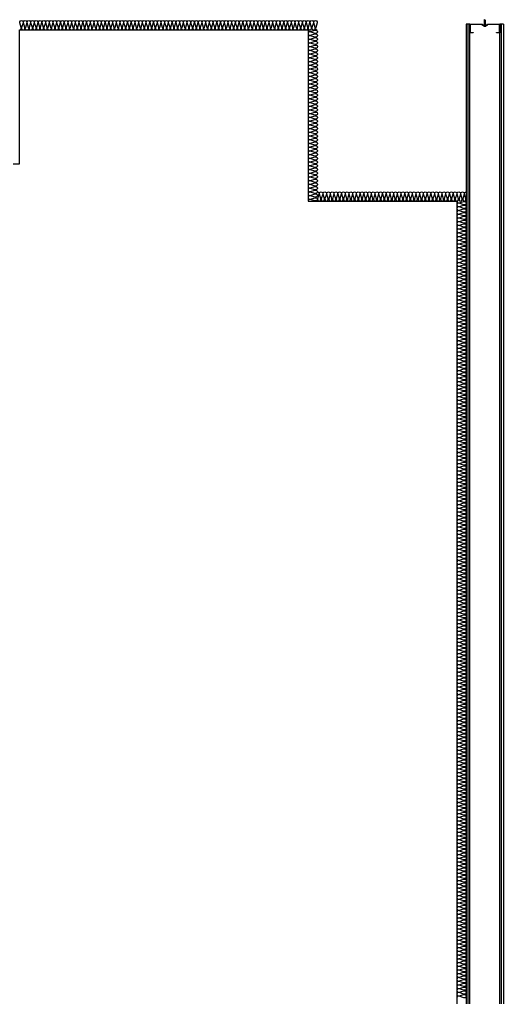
# Model space of a CAD drawing. Header units: millimetres. Extents: x 19868 to 801382, y -4805 to 85279.
# Drawn here: x 783388 to 785988, y 38102 to 43355 of the extents above; entities that cross this region are included whole.
import ezdxf

# ---------------------------------------------------------------- set-up
doc = ezdxf.new("R2010")
doc.units = ezdxf.units.MM
doc.header["$LTSCALE"] = 250
for name, color, linetype in [('8입면선', 8, 'Continuous'), ('A-WALL-D', 7, 'Continuous'), ('GAGAM-DT', 7, 'Continuous'), ('ISL', 251, 'Continuous'), ('입면', 7, 'Continuous')]:
    doc.layers.add(name, color=color, linetype=linetype)

# ---------------------------------------------------------------- blocks, each defined once
blk = doc.blocks.new('*U187')
at = {"layer": '8입면선', "color": 8}
for p, q in [((3316397.6, 472011.4), (3316397.6, 480311.4)), ((3316577.6, 472011.4), (3316577.6, 480311.4))]:
    blk.add_line(p, q, dxfattribs=at)
at = {"layer": 'A-WALL-D'}
for p, q in [((3316387.6, 480311.4), (3316387.6, 472011.4)), ((3316407.6, 480311.4), (3316387.6, 480311.4)), ((3316407.6, 472021.4), (3316407.6, 480311.4)), ((3316567.6, 472021.4), (3316567.6, 480311.4)), ((3316587.6, 480311.4), (3316567.6, 480311.4)), ((3316587.6, 480311.4), (3316587.6, 472011.4))]:
    blk.add_line(p, q, dxfattribs=at)
at = {"layer": 'GAGAM-DT', "color": 8}
for p, q in [((3316485.3, 480305.6), (3316485.3, 480337)), ((3316490.3, 480331.5), (3316485.3, 480337)), ((3316490.3, 480305.6), (3316490.3, 480331.5)), ((3316492.7, 480305.6), (3316482.8, 480305.6)), ((3316482.8, 480305.6), (3316482.8, 480302.1)), ((3316491.2, 480300.6), (3316484.3, 480300.6)), ((3316485.3, 480305.6), (3316485.3, 480300.6)), ((3316490.3, 480305.6), (3316490.3, 480300.6)), ((3316492.7, 480305.6), (3316492.7, 480302.1))]:
    blk.add_line(p, q, dxfattribs=at)
for centre, start, end in [((3316484.3, 480302.1), 180, 270), ((3316491.2, 480302.1), 270, 0)]:
    blk.add_arc(centre, 1.51, start, end, dxfattribs=at)
at = {"layer": '입면', "color": 6}
for p, q in [((3316407.6, 480266.4), (3316407.6, 480311.4)), ((3316407.6, 480311.4), (3316472.9, 480311.4)), ((3316425.4, 480266.4), (3316407.6, 480266.4)), ((3316472.4, 480310.2), (3316408.8, 480310.2)), ((3316408.8, 480310.2), (3316408.8, 480267.6)), ((3316408.8, 480267.6), (3316425.4, 480267.6)), ((3316425.4, 480267.6), (3316425.4, 480266.4)), ((3316477.4, 480304.4), (3316472.4, 480310.2)), ((3316472.9, 480311.4), (3316477.9, 480305.6)), ((3316497.8, 480304.4), (3316477.4, 480304.4)), ((3316477.9, 480305.6), (3316497.3, 480305.6)), ((3316497.3, 480305.6), (3316502.3, 480311.4)), ((3316502.8, 480310.2), (3316497.8, 480304.4)), ((3316502.3, 480311.4), (3316567.6, 480311.4)), ((3316566.4, 480310.2), (3316502.8, 480310.2)), ((3316549.8, 480266.4), (3316549.8, 480267.6)), ((3316549.8, 480267.6), (3316566.4, 480267.6)), ((3316567.6, 480266.4), (3316549.8, 480266.4)), ((3316566.4, 480267.6), (3316566.4, 480310.2)), ((3316567.6, 480311.4), (3316567.6, 480266.4))]:
    blk.add_line(p, q, dxfattribs=at)

msp = doc.modelspace()

# ---------------------------------------------------------------- linework, layer by layer
at = {"layer": 'ISL'}
for points in [[(783388.2, 43298.9, 0.509267), (783397, 43311.1), (783389.4, 43336.8, -1.372593), (783407, 43336.8), (783399.4, 43311.1, 0.509267), (783408.2, 43298.9, 0.509267), (783417, 43311.1), (783409.4, 43336.8, -1.372593), (783427, 43336.8), (783419.4, 43311.1, 0.509267), (783428.2, 43298.9, 0.509267), (783437, 43311.1), (783429.4, 43336.8, -1.372593), (783447, 43336.8), (783439.4, 43311.1, 0.509267), (783448.2, 43298.9, 0.509267), (783457, 43311.1), (783449.4, 43336.8, -1.372593), (783467, 43336.8), (783459.4, 43311.1, 0.509267), (783468.2, 43298.9, 0.509267), (783477, 43311.1), (783469.4, 43336.8, -1.372593), (783487, 43336.8), (783479.4, 43311.1, 0.509267), (783488.2, 43298.9, 0.509267), (783497, 43311.1), (783489.4, 43336.8, -1.372593), (783507, 43336.8), (783499.4, 43311.1, 0.509267), (783508.2, 43298.9, 0.509267), (783517, 43311.1), (783509.4, 43336.8, -1.372593), (783527, 43336.8), (783519.4, 43311.1, 0.509267), (783528.2, 43298.9, 0.509267), (783537, 43311.1), (783529.4, 43336.8, -1.372593), (783547, 43336.8), (783539.4, 43311.1, 0.509267), (783548.2, 43298.9, 0.509267), (783557, 43311.1), (783549.4, 43336.8, -1.372593), (783567, 43336.8), (783559.4, 43311.1, 0.509267), (783568.2, 43298.9, 0.509267), (783577, 43311.1), (783569.4, 43336.8, -1.372593), (783587, 43336.8), (783579.4, 43311.1, 0.509267), (783588.2, 43298.9, 0.509267), (783597, 43311.1), (783589.4, 43336.8, -1.372593), (783607, 43336.8), (783599.4, 43311.1, 0.509267), (783608.2, 43298.9, 0.509267), (783617, 43311.1), (783609.4, 43336.8, -1.372593), (783627, 43336.8), (783619.4, 43311.1, 0.509267), (783628.2, 43298.9, 0.509267), (783637, 43311.1), (783629.4, 43336.8, -1.372593), (783647, 43336.8), (783639.4, 43311.1, 0.509267), (783648.2, 43298.9, 0.509267), (783657, 43311.1), (783649.4, 43336.8, -1.372593), (783667, 43336.8), (783659.4, 43311.1, 0.509267), (783668.2, 43298.9, 0.509267), (783677, 43311.1), (783669.4, 43336.8, -1.372593), (783687, 43336.8), (783679.4, 43311.1, 0.509267), (783688.2, 43298.9, 0.509267), (783697, 43311.1), (783689.4, 43336.8, -1.372593), (783707, 43336.8), (783699.4, 43311.1, 0.509267), (783708.2, 43298.9, 0.509267), (783717, 43311.1), (783709.4, 43336.8, -1.372593), (783727, 43336.8), (783719.4, 43311.1, 0.509267), (783728.2, 43298.9, 0.509267), (783737, 43311.1), (783729.4, 43336.8, -1.372593), (783747, 43336.8), (783739.4, 43311.1, 0.509267), (783748.2, 43298.9, 0.509267), (783757, 43311.1), (783749.4, 43336.8, -1.372593), (783767, 43336.8), (783759.4, 43311.1, 0.509267), (783768.2, 43298.9, 0.509267), (783777, 43311.1), (783769.4, 43336.8, -1.372593), (783787, 43336.8), (783779.4, 43311.1, 0.509267), (783788.2, 43298.9, 0.509267), (783797, 43311.1), (783789.4, 43336.8, -1.372593), (783807, 43336.8), (783799.4, 43311.1, 0.509267), (783808.2, 43298.9, 0.509267), (783817, 43311.1), (783809.4, 43336.8, -1.372593), (783827, 43336.8), (783819.4, 43311.1, 0.509267), (783828.2, 43298.9, 0.509267), (783837, 43311.1), (783829.4, 43336.8, -1.372593), (783847, 43336.8), (783839.4, 43311.1, 0.509267), (783848.2, 43298.9, 0.509267), (783857, 43311.1), (783849.4, 43336.8, -1.372593), (783867, 43336.8), (783859.4, 43311.1, 0.509267), (783868.2, 43298.9, 0.509267), (783877, 43311.1), (783869.4, 43336.8, -1.372593), (783887, 43336.8), (783879.4, 43311.1, 0.509267), (783888.2, 43298.9, 0.509267), (783897, 43311.1), (783889.4, 43336.8, -1.372593), (783907, 43336.8), (783899.4, 43311.1, 0.509267), (783908.2, 43298.9, 0.509267), (783917, 43311.1), (783909.4, 43336.8, -1.372593), (783927, 43336.8), (783919.4, 43311.1, 0.509267), (783928.2, 43298.9, 0.509267), (783937, 43311.1), (783929.4, 43336.8, -1.372593), (783947, 43336.8), (783939.4, 43311.1, 0.509267), (783948.2, 43298.9, 0.509267), (783957, 43311.1), (783949.4, 43336.8, -1.372593), (783967, 43336.8), (783959.4, 43311.1, 0.509267), (783968.2, 43298.9, 0.509267), (783977, 43311.1), (783969.4, 43336.8, -1.372593), (783987, 43336.8), (783979.4, 43311.1, 0.509267), (783988.2, 43298.9, 0.509267), (783997, 43311.1), (783989.4, 43336.8, -1.372593), (784007, 43336.8), (783999.4, 43311.1, 0.509267), (784008.2, 43298.9, 0.509267), (784017, 43311.1), (784009.4, 43336.8, -1.372593), (784027, 43336.8), (784019.4, 43311.1, 0.509267), (784028.2, 43298.9, 0.509267), (784037, 43311.1), (784029.4, 43336.8, -1.372593), (784047, 43336.8), (784039.4, 43311.1, 0.509267), (784048.2, 43298.9, 0.509267), (784057, 43311.1), (784049.4, 43336.8, -1.372593), (784067, 43336.8), (784059.4, 43311.1, 0.509267), (784068.2, 43298.9, 0.509267), (784077, 43311.1), (784069.4, 43336.8, -1.372593), (784087, 43336.8), (784079.4, 43311.1, 0.509267), (784088.2, 43298.9, 0.509267), (784097, 43311.1), (784089.4, 43336.8, -1.372593), (784107, 43336.8), (784099.4, 43311.1, 0.509267), (784108.2, 43298.9, 0.509267), (784117, 43311.1), (784109.4, 43336.8, -1.372593), (784127, 43336.8), (784119.4, 43311.1, 0.509267), (784128.2, 43298.9, 0.509267), (784137, 43311.1), (784129.4, 43336.8, -1.372593), (784147, 43336.8), (784139.4, 43311.1, 0.509267), (784148.2, 43298.9, 0.509267), (784157, 43311.1), (784149.4, 43336.8, -1.372593), (784167, 43336.8), (784159.4, 43311.1, 0.509267), (784168.2, 43298.9, 0.509267), (784177, 43311.1), (784169.4, 43336.8, -1.372593), (784187, 43336.8), (784179.4, 43311.1, 0.509267), (784188.2, 43298.9, 0.509267), (784197, 43311.1), (784189.4, 43336.8, -1.372593), (784207, 43336.8), (784199.4, 43311.1, 0.509267), (784208.2, 43298.9, 0.509267), (784217, 43311.1), (784209.4, 43336.8, -1.372593), (784227, 43336.8), (784219.4, 43311.1, 0.509267), (784228.2, 43298.9, 0.509267), (784237, 43311.1), (784229.4, 43336.8, -1.372593), (784247, 43336.8), (784239.4, 43311.1, 0.509267), (784248.2, 43298.9, 0.509267), (784257, 43311.1), (784249.4, 43336.8, -1.372593), (784267, 43336.8), (784259.4, 43311.1, 0.509267), (784268.2, 43298.9, 0.509267), (784277, 43311.1), (784269.4, 43336.8, -1.372593), (784287, 43336.8), (784279.4, 43311.1, 0.509267), (784288.2, 43298.9, 0.509267), (784297, 43311.1), (784289.4, 43336.8, -1.372593), (784307, 43336.8), (784299.4, 43311.1, 0.509267), (784308.2, 43298.9, 0.509267), (784317, 43311.1), (784309.4, 43336.8, -1.372593), (784327, 43336.8), (784319.4, 43311.1, 0.509267), (784328.2, 43298.9, 0.509267), (784337, 43311.1), (784329.4, 43336.8, -1.372593), (784347, 43336.8), (784339.4, 43311.1, 0.509267), (784348.2, 43298.9, 0.509267), (784357, 43311.1), (784349.4, 43336.8, -1.372593), (784367, 43336.8), (784359.4, 43311.1, 0.509267), (784368.2, 43298.9, 0.509267), (784377, 43311.1), (784369.4, 43336.8, -1.372593), (784387, 43336.8), (784379.4, 43311.1, 0.509267), (784388.2, 43298.9, 0.509267), (784397, 43311.1), (784389.4, 43336.8, -1.372593), (784407, 43336.8), (784399.4, 43311.1, 0.509267), (784408.2, 43298.9, 0.509267), (784417, 43311.1), (784409.4, 43336.8, -1.372593), (784427, 43336.8), (784419.4, 43311.1, 0.509267), (784428.2, 43298.9, 0.509267), (784437, 43311.1), (784429.4, 43336.8, -1.372593), (784447, 43336.8), (784439.4, 43311.1, 0.509267), (784448.2, 43298.9, 0.509267), (784457, 43311.1), (784449.4, 43336.8, -1.372593), (784467, 43336.8), (784459.4, 43311.1, 0.509267), (784468.2, 43298.9, 0.509267), (784477, 43311.1), (784469.4, 43336.8, -1.372593), (784487, 43336.8), (784479.4, 43311.1, 0.509267), (784488.2, 43298.9, 0.509267), (784497, 43311.1), (784489.4, 43336.8, -1.372593), (784507, 43336.8), (784499.4, 43311.1, 0.509267), (784508.2, 43298.9, 0.509267), (784517, 43311.1), (784509.4, 43336.8, -1.372593), (784527, 43336.8), (784519.4, 43311.1, 0.509267), (784528.2, 43298.9, 0.509267), (784537, 43311.1), (784529.4, 43336.8, -1.372593), (784547, 43336.8), (784539.4, 43311.1, 0.509267), (784548.2, 43298.9, 0.509267), (784557, 43311.1), (784549.4, 43336.8, -1.372593), (784567, 43336.8), (784559.4, 43311.1, 0.509267), (784568.2, 43298.9, 0.509267), (784577, 43311.1), (784569.4, 43336.8, -1.372593), (784587, 43336.8), (784579.4, 43311.1, 0.509267), (784588.2, 43298.9, 0.509267), (784597, 43311.1), (784589.4, 43336.8, -1.372593), (784607, 43336.8), (784599.4, 43311.1, 0.509267), (784608.2, 43298.9, 0.509267), (784617, 43311.1), (784609.4, 43336.8, -1.372593), (784627, 43336.8), (784619.4, 43311.1, 0.509267), (784628.2, 43298.9, 0.509267), (784637, 43311.1), (784629.4, 43336.8, -1.372593), (784647, 43336.8), (784639.4, 43311.1, 0.509267), (784648.2, 43298.9, 0.509267), (784657, 43311.1), (784649.4, 43336.8, -1.372593), (784667, 43336.8), (784659.4, 43311.1, 0.509267), (784668.2, 43298.9, 0.509267), (784677, 43311.1), (784669.4, 43336.8, -1.372593), (784687, 43336.8), (784679.4, 43311.1, 0.509267), (784688.2, 43298.9, 0.509267), (784697, 43311.1), (784689.4, 43336.8, -1.372593), (784707, 43336.8), (784699.4, 43311.1, 0.509267), (784708.2, 43298.9, 0.509267), (784717, 43311.1), (784709.4, 43336.8, -1.372593), (784727, 43336.8), (784719.4, 43311.1, 0.509267), (784728.2, 43298.9, 0.509267), (784737, 43311.1), (784729.4, 43336.8, -1.372593), (784747, 43336.8), (784739.4, 43311.1, 0.509267), (784748.2, 43298.9, 0.509267), (784757, 43311.1), (784749.4, 43336.8, -1.372593), (784767, 43336.8), (784759.4, 43311.1, 0.509267), (784768.2, 43298.9, 0.509267), (784777, 43311.1), (784769.4, 43336.8, -1.372593), (784787, 43336.8), (784779.4, 43311.1, 0.509267), (784788.2, 43298.9, 0.509267), (784797, 43311.1), (784789.4, 43336.8, -1.372593), (784807, 43336.8), (784799.4, 43311.1, 0.509267), (784808.2, 43298.9, 0.509267), (784817, 43311.1), (784809.4, 43336.8, -1.372593), (784827, 43336.8), (784819.4, 43311.1, 0.509267), (784828.2, 43298.9, 0.509267), (784837, 43311.1), (784829.4, 43336.8, -1.372593), (784847, 43336.8), (784839.4, 43311.1, 0.509267), (784848.2, 43298.9, 0.509267), (784857, 43311.1), (784849.4, 43336.8, -1.372593), (784867, 43336.8), (784859.4, 43311.1, 0.509267), (784868.2, 43298.9, 0.509267), (784877, 43311.1), (784869.4, 43336.8, -1.372593), (784887, 43336.8), (784879.4, 43311.1, 0.509267), (784888.2, 43298.9, 0.509267), (784897, 43311.1), (784889.4, 43336.8, -1.372593), (784907, 43336.8), (784899.4, 43311.1, 0.509267), (784908.2, 43298.9, 0.509267), (784917, 43311.1), (784909.4, 43336.8, -1.372593), (784927, 43336.8), (784919.4, 43311.1, 0.509267), (784928.2, 43298.9, 0.509267), (784937, 43311.1), (784929.4, 43336.8, -1.372593), (784947, 43336.8), (784939.4, 43311.1, 0.509267), (784948.2, 43298.9, 0.509267), (784957, 43311.1), (784949.4, 43336.8, -1.372593), (784967, 43336.8), (784959.4, 43311.1, 0.509267), (784968.2, 43298.9, 0.509267), (784977, 43311.1), (784969.4, 43336.8, -1.372593), (784987, 43336.8), (784979.4, 43311.1, 0.509267), (784988.2, 43298.9)], [(784938.2, 43298.9, 0.00027), (784938.2, 43298.9, 0.509267), (784950.3, 43290.1), (784976.1, 43297.8, -1.372593), (784976.1, 43280.1), (784950.3, 43287.8, 0.509267), (784938.2, 43278.9, 0.509267), (784950.3, 43270.1), (784976.1, 43277.8, -1.372593), (784976.1, 43260.1), (784950.3, 43267.8, 0.509267), (784938.2, 43258.9, 0.509267), (784950.3, 43250.1), (784976.1, 43257.8, -1.372593), (784976.1, 43240.1), (784950.3, 43247.8, 0.509267), (784938.2, 43238.9, 0.509267), (784950.3, 43230.1), (784976.1, 43237.8, -1.372593), (784976.1, 43220.1), (784950.3, 43227.8, 0.509267), (784938.2, 43218.9, 0.509267), (784950.3, 43210.1), (784976.1, 43217.8, -1.372593), (784976.1, 43200.1), (784950.3, 43207.8, 0.509267), (784938.2, 43198.9, 0.509267), (784950.3, 43190.1), (784976.1, 43197.8, -1.372593), (784976.1, 43180.1), (784950.3, 43187.8, 0.509267), (784938.2, 43178.9, 0.509267), (784950.3, 43170.1), (784976.1, 43177.8, -1.372593), (784976.1, 43160.1), (784950.3, 43167.8, 0.509267), (784938.2, 43158.9, 0.509267), (784950.3, 43150.1), (784976.1, 43157.8, -1.372593), (784976.1, 43140.1), (784950.3, 43147.8, 0.509267), (784938.2, 43138.9, 0.509267), (784950.3, 43130.1), (784976.1, 43137.8, -1.372593), (784976.1, 43120.1), (784950.3, 43127.8, 0.509267), (784938.2, 43118.9, 0.509267), (784950.3, 43110.1), (784976.1, 43117.8, -1.372593), (784976.1, 43100.1), (784950.3, 43107.8, 0.509267), (784938.2, 43098.9, 0.509267), (784950.3, 43090.1), (784976.1, 43097.8, -1.372593), (784976.1, 43080.1), (784950.3, 43087.8, 0.509267), (784938.2, 43078.9, 0.509267), (784950.3, 43070.1), (784976.1, 43077.8, -1.372593), (784976.1, 43060.1), (784950.3, 43067.8, 0.509267), (784938.2, 43058.9, 0.509267), (784950.3, 43050.1), (784976.1, 43057.8, -1.372593), (784976.1, 43040.1), (784950.3, 43047.8, 0.509267), (784938.2, 43038.9, 0.509267), (784950.3, 43030.1), (784976.1, 43037.8, -1.372593), (784976.1, 43020.1), (784950.3, 43027.8, 0.509267), (784938.2, 43018.9, 0.509267), (784950.3, 43010.1), (784976.1, 43017.8, -1.372593), (784976.1, 43000.1), (784950.3, 43007.8, 0.509267), (784938.2, 42998.9, 0.509267), (784950.3, 42990.1), (784976.1, 42997.8, -1.372593), (784976.1, 42980.1), (784950.3, 42987.8, 0.509267), (784938.2, 42978.9, 0.509267), (784950.3, 42970.1), (784976.1, 42977.8, -1.372593), (784976.1, 42960.1), (784950.3, 42967.8, 0.509267), (784938.2, 42958.9, 0.509267), (784950.3, 42950.1), (784976.1, 42957.8, -1.372593), (784976.1, 42940.1), (784950.3, 42947.8, 0.509267), (784938.2, 42938.9, 0.509267), (784950.3, 42930.1), (784976.1, 42937.8, -1.372593), (784976.1, 42920.1), (784950.3, 42927.8, 0.509267), (784938.2, 42918.9, 0.509267), (784950.3, 42910.1), (784976.1, 42917.8, -1.372593), (784976.1, 42900.1), (784950.3, 42907.8, 0.509267), (784938.2, 42898.9, 0.509267), (784950.3, 42890.1), (784976.1, 42897.8, -1.372593), (784976.1, 42880.1), (784950.3, 42887.8, 0.509267), (784938.2, 42878.9, 0.509267), (784950.3, 42870.1), (784976.1, 42877.8, -1.372593), (784976.1, 42860.1), (784950.3, 42867.8, 0.509267), (784938.2, 42858.9, 0.509267), (784950.3, 42850.1), (784976.1, 42857.8, -1.372593), (784976.1, 42840.1), (784950.3, 42847.8, 0.509267), (784938.2, 42838.9, 0.509267), (784950.3, 42830.1), (784976.1, 42837.8, -1.372593), (784976.1, 42820.1), (784950.3, 42827.8, 0.509267), (784938.2, 42818.9, 0.509267), (784950.3, 42810.1), (784976.1, 42817.8, -1.372593), (784976.1, 42800.1), (784950.3, 42807.8, 0.509267), (784938.2, 42798.9, 0.509267), (784950.3, 42790.1), (784976.1, 42797.8, -1.372593), (784976.1, 42780.1), (784950.3, 42787.8, 0.509267), (784938.2, 42778.9, 0.509267), (784950.3, 42770.1), (784976.1, 42777.8, -1.372593), (784976.1, 42760.1), (784950.3, 42767.8, 0.509267), (784938.2, 42758.9, 0.509267), (784950.3, 42750.1), (784976.1, 42757.8, -1.372593), (784976.1, 42740.1), (784950.3, 42747.8, 0.509267), (784938.2, 42738.9, 0.509267), (784950.3, 42730.1), (784976.1, 42737.8, -1.372593), (784976.1, 42720.1), (784950.3, 42727.8, 0.509267), (784938.2, 42718.9, 0.509267), (784950.3, 42710.1), (784976.1, 42717.8, -1.372593), (784976.1, 42700.1), (784950.3, 42707.8, 0.509267), (784938.2, 42698.9, 0.509267), (784950.3, 42690.1), (784976.1, 42697.8, -1.372593), (784976.1, 42680.1), (784950.3, 42687.8, 0.509267), (784938.2, 42678.9, 0.509267), (784950.3, 42670.1), (784976.1, 42677.8, -1.372593), (784976.1, 42660.1), (784950.3, 42667.8, 0.509267), (784938.2, 42658.9, 0.509267), (784950.3, 42650.1), (784976.1, 42657.8, -1.372593), (784976.1, 42640.1), (784950.3, 42647.8, 0.509267), (784938.2, 42638.9, 0.509267), (784950.3, 42630.1), (784976.1, 42637.8, -1.372593), (784976.1, 42620.1), (784950.3, 42627.8, 0.509267), (784938.2, 42618.9, 0.509267), (784950.3, 42610.1), (784976.1, 42617.8, -1.372593), (784976.1, 42600.1), (784950.3, 42607.8, 0.509267), (784938.2, 42598.9, 0.509267), (784950.3, 42590.1), (784976.1, 42597.8, -1.372593), (784976.1, 42580.1), (784950.3, 42587.8, 0.509267), (784938.2, 42578.9, 0.509267), (784950.3, 42570.1), (784976.1, 42577.8, -1.372593), (784976.1, 42560.1), (784950.3, 42567.8, 0.509267), (784938.2, 42558.9, 0.509267), (784950.3, 42550.1), (784976.1, 42557.8, -1.372593), (784976.1, 42540.1), (784950.3, 42547.8, 0.509267), (784938.2, 42538.9, 0.509267), (784950.3, 42530.1), (784976.1, 42537.8, -1.372593), (784976.1, 42520.1), (784950.3, 42527.8, 0.509267), (784938.2, 42518.9, 0.509267), (784950.3, 42510.1), (784976.1, 42517.8, -1.372593), (784976.1, 42500.1), (784950.3, 42507.8, 0.509267), (784938.2, 42498.9, 0.509267), (784950.3, 42490.1), (784976.1, 42497.8, -1.372593), (784976.1, 42480.1), (784950.3, 42487.8, 0.509267), (784938.2, 42478.9, 0.509267), (784950.3, 42470.1), (784976.1, 42477.8, -1.372593), (784976.1, 42460.1), (784950.3, 42467.8, 0.509267), (784938.2, 42458.9, 0.509267), (784950.3, 42450.1), (784976.1, 42457.8, -1.372593), (784976.1, 42440.1), (784950.3, 42447.8, 0.509267), (784938.2, 42438.9, 0.509267), (784950.3, 42430.1), (784976.1, 42437.8, -1.372593), (784976.1, 42420.1), (784950.3, 42427.8, 0.509267), (784938.2, 42418.9, 0.509267), (784950.3, 42410.1), (784976.1, 42417.8, -1.372593), (784976.1, 42400.1), (784950.3, 42407.8, 0.509267), (784938.2, 42398.9, 0.509267), (784950.3, 42390.1), (784976.1, 42397.8, -1.372593), (784976.1, 42380.1), (784950.3, 42387.8, 0.509267), (784938.2, 42378.9)], [(784988.2, 42428.9, -0.509267), (784997, 42416.8), (784989.4, 42391.1, 1.372593), (785007, 42391.1), (784999.4, 42416.8, -0.509267), (785008.2, 42428.9, -0.509267), (785017, 42416.8), (785009.4, 42391.1, 1.372593), (785027, 42391.1), (785019.4, 42416.8, -0.509267), (785028.2, 42428.9, -0.509267), (785037, 42416.8), (785029.4, 42391.1, 1.372593), (785047, 42391.1), (785039.4, 42416.8, -0.509267), (785048.2, 42428.9, -0.509267), (785057, 42416.8), (785049.4, 42391.1, 1.372593), (785067, 42391.1), (785059.4, 42416.8, -0.509267), (785068.2, 42428.9, -0.509267), (785077, 42416.8), (785069.4, 42391.1, 1.372593), (785087, 42391.1), (785079.4, 42416.8, -0.509267), (785088.2, 42428.9, -0.509267), (785097, 42416.8), (785089.4, 42391.1, 1.372593), (785107, 42391.1), (785099.4, 42416.8, -0.509267), (785108.2, 42428.9, -0.509267), (785117, 42416.8), (785109.4, 42391.1, 1.372593), (785127, 42391.1), (785119.4, 42416.8, -0.509267), (785128.2, 42428.9, -0.509267), (785137, 42416.8), (785129.4, 42391.1, 1.372593), (785147, 42391.1), (785139.4, 42416.8, -0.509267), (785148.2, 42428.9, -0.509267), (785157, 42416.8), (785149.4, 42391.1, 1.372593), (785167, 42391.1), (785159.4, 42416.8, -0.509267), (785168.2, 42428.9, -0.509267), (785177, 42416.8), (785169.4, 42391.1, 1.372593), (785187, 42391.1), (785179.4, 42416.8, -0.509267), (785188.2, 42428.9, -0.509267), (785197, 42416.8), (785189.4, 42391.1, 1.372593), (785207, 42391.1), (785199.4, 42416.8, -0.509267), (785208.2, 42428.9, -0.509267), (785217, 42416.8), (785209.4, 42391.1, 1.372593), (785227, 42391.1), (785219.4, 42416.8, -0.509267), (785228.2, 42428.9, -0.509267), (785237, 42416.8), (785229.4, 42391.1, 1.372593), (785247, 42391.1), (785239.4, 42416.8, -0.509267), (785248.2, 42428.9, -0.509267), (785257, 42416.8), (785249.4, 42391.1, 1.372593), (785267, 42391.1), (785259.4, 42416.8, -0.509267), (785268.2, 42428.9, -0.509267), (785277, 42416.8), (785269.4, 42391.1, 1.372593), (785287, 42391.1), (785279.4, 42416.8, -0.509267), (785288.2, 42428.9, -0.509267), (785297, 42416.8), (785289.4, 42391.1, 1.372593), (785307, 42391.1), (785299.4, 42416.8, -0.509267), (785308.2, 42428.9, -0.509267), (785317, 42416.8), (785309.4, 42391.1, 1.372593), (785327, 42391.1), (785319.4, 42416.8, -0.509267), (785328.2, 42428.9, -0.509267), (785337, 42416.8), (785329.4, 42391.1, 1.372593), (785347, 42391.1), (785339.4, 42416.8, -0.509267), (785348.2, 42428.9, -0.509267), (785357, 42416.8), (785349.4, 42391.1, 1.372593), (785367, 42391.1), (785359.4, 42416.8, -0.509267), (785368.2, 42428.9, -0.509267), (785377, 42416.8), (785369.4, 42391.1, 1.372593), (785387, 42391.1), (785379.4, 42416.8, -0.509267), (785388.2, 42428.9, -0.509267), (785397, 42416.8), (785389.4, 42391.1, 1.372593), (785407, 42391.1), (785399.4, 42416.8, -0.509267), (785408.2, 42428.9, -0.509267), (785417, 42416.8), (785409.4, 42391.1, 1.372593), (785427, 42391.1), (785419.4, 42416.8, -0.509267), (785428.2, 42428.9, -0.509267), (785437, 42416.8), (785429.4, 42391.1, 1.372593), (785447, 42391.1), (785439.4, 42416.8, -0.509267), (785448.2, 42428.9, -0.509267), (785457, 42416.8), (785449.4, 42391.1, 1.372593), (785467, 42391.1), (785459.4, 42416.8, -0.509267), (785468.2, 42428.9, -0.509267), (785477, 42416.8), (785469.4, 42391.1, 1.372593), (785487, 42391.1), (785479.4, 42416.8, -0.509267), (785488.2, 42428.9, -0.509267), (785497, 42416.8), (785489.4, 42391.1, 1.372593), (785507, 42391.1), (785499.4, 42416.8, -0.509267), (785508.2, 42428.9, -0.509267), (785517, 42416.8), (785509.4, 42391.1, 1.372593), (785527, 42391.1), (785519.4, 42416.8, -0.509267), (785528.2, 42428.9, -0.509267), (785537, 42416.8), (785529.4, 42391.1, 1.372593), (785547, 42391.1), (785539.4, 42416.8, -0.509267), (785548.2, 42428.9, -0.509267), (785557, 42416.8), (785549.4, 42391.1, 1.372593), (785567, 42391.1), (785559.4, 42416.8, -0.509267), (785568.2, 42428.9, -0.509267), (785577, 42416.8), (785569.4, 42391.1, 1.372593), (785587, 42391.1), (785579.4, 42416.8, -0.509267), (785588.2, 42428.9, -0.509267), (785597, 42416.8), (785589.4, 42391.1, 1.372593), (785607, 42391.1), (785599.4, 42416.8, -0.509267), (785608.2, 42428.9, -0.509267), (785617, 42416.8), (785609.4, 42391.1, 1.372593), (785627, 42391.1), (785619.4, 42416.8, -0.509267), (785628.2, 42428.9, -0.509267), (785637, 42416.8), (785629.4, 42391.1, 1.372593), (785647, 42391.1), (785639.4, 42416.8, -0.509267), (785648.2, 42428.9, -0.509267), (785657, 42416.8), (785649.4, 42391.1, 1.372593), (785667, 42391.1), (785659.4, 42416.8, -0.509267), (785668.2, 42428.9, -0.509267), (785677, 42416.8), (785669.4, 42391.1, 1.372593), (785687, 42391.1), (785679.4, 42416.8, -0.509267), (785688.2, 42428.9, -0.509267), (785697, 42416.8), (785689.4, 42391.1, 1.372593), (785707, 42391.1), (785699.4, 42416.8, -0.509267), (785708.2, 42428.9, -0.509267), (785717, 42416.8), (785709.4, 42391.1, 1.372593), (785727, 42391.1), (785719.4, 42416.8, -0.509267), (785728.2, 42428.9, -0.509267), (785737, 42416.8), (785729.4, 42391.1, 1.372593), (785747, 42391.1), (785739.4, 42416.8, -0.509267), (785748.2, 42428.9, -0.509267), (785757, 42416.8), (785749.4, 42391.1, 1.372593), (785767, 42391.1), (785759.4, 42416.8, -0.509267), (785768.2, 42428.9, -0.509267), (785777, 42416.8), (785769.4, 42391.1, 1.372593), (785787, 42391.1), (785779.4, 42416.8, -0.508927), (785788.2, 42428.9, -0.508927)], [(785738.2, 42378.9, 0.509267), (785750.3, 42370.1), (785776.1, 42377.8, -1.372593), (785776.1, 42360.1), (785750.3, 42367.8, 0.509267), (785738.2, 42358.9, 0.509267), (785750.3, 42350.1), (785776.1, 42357.8, -1.372593), (785776.1, 42340.1), (785750.3, 42347.8, 0.509267), (785738.2, 42338.9, 0.509267), (785750.3, 42330.1), (785776.1, 42337.8, -1.372593), (785776.1, 42320.1), (785750.3, 42327.8, 0.509267), (785738.2, 42318.9, 0.509267), (785750.3, 42310.1), (785776.1, 42317.8, -1.372593), (785776.1, 42300.1), (785750.3, 42307.8, 0.509267), (785738.2, 42298.9, 0.509267), (785750.3, 42290.1), (785776.1, 42297.8, -1.372593), (785776.1, 42280.1), (785750.3, 42287.8, 0.509267), (785738.2, 42278.9, 0.509267), (785750.3, 42270.1), (785776.1, 42277.8, -1.372593), (785776.1, 42260.1), (785750.3, 42267.8, 0.509267), (785738.2, 42258.9, 0.509267), (785750.3, 42250.1), (785776.1, 42257.8, -1.372593), (785776.1, 42240.1), (785750.3, 42247.8, 0.509267), (785738.2, 42238.9, 0.509267), (785750.3, 42230.1), (785776.1, 42237.8, -1.372593), (785776.1, 42220.1), (785750.3, 42227.8, 0.509267), (785738.2, 42218.9, 0.509267), (785750.3, 42210.1), (785776.1, 42217.8, -1.372593), (785776.1, 42200.1), (785750.3, 42207.8, 0.509267), (785738.2, 42198.9, 0.509267), (785750.3, 42190.1), (785776.1, 42197.8, -1.372593), (785776.1, 42180.1), (785750.3, 42187.8, 0.509267), (785738.2, 42178.9, 0.509267), (785750.3, 42170.1), (785776.1, 42177.8, -1.372593), (785776.1, 42160.1), (785750.3, 42167.8, 0.509267), (785738.2, 42158.9, 0.509267), (785750.3, 42150.1), (785776.1, 42157.8, -1.372593), (785776.1, 42140.1), (785750.3, 42147.8, 0.509267), (785738.2, 42138.9, 0.509267), (785750.3, 42130.1), (785776.1, 42137.8, -1.372593), (785776.1, 42120.1), (785750.3, 42127.8, 0.509267), (785738.2, 42118.9, 0.509267), (785750.3, 42110.1), (785776.1, 42117.8, -1.372593), (785776.1, 42100.1), (785750.3, 42107.8, 0.509267), (785738.2, 42098.9, 0.509267), (785750.3, 42090.1), (785776.1, 42097.8, -1.372593), (785776.1, 42080.1), (785750.3, 42087.8, 0.509267), (785738.2, 42078.9, 0.509267), (785750.3, 42070.1), (785776.1, 42077.8, -1.372593), (785776.1, 42060.1), (785750.3, 42067.8, 0.509267), (785738.2, 42058.9, 0.509267), (785750.3, 42050.1), (785776.1, 42057.8, -1.372593), (785776.1, 42040.1), (785750.3, 42047.8, 0.509267), (785738.2, 42038.9, 0.509267), (785750.3, 42030.1), (785776.1, 42037.8, -1.372593), (785776.1, 42020.1), (785750.3, 42027.8, 0.509267), (785738.2, 42018.9, 0.509267), (785750.3, 42010.1), (785776.1, 42017.8, -1.372593), (785776.1, 42000.1), (785750.3, 42007.8, 0.509267), (785738.2, 41998.9, 0.509267), (785750.3, 41990.1), (785776.1, 41997.8, -1.372593), (785776.1, 41980.1), (785750.3, 41987.8, 0.509267), (785738.2, 41978.9, 0.509267), (785750.3, 41970.1), (785776.1, 41977.8, -1.372593), (785776.1, 41960.1), (785750.3, 41967.8, 0.509267), (785738.2, 41958.9, 0.509267), (785750.3, 41950.1), (785776.1, 41957.8, -1.372593), (785776.1, 41940.1), (785750.3, 41947.8, 0.509267), (785738.2, 41938.9, 0.509267), (785750.3, 41930.1), (785776.1, 41937.8, -1.372593), (785776.1, 41920.1), (785750.3, 41927.8, 0.509267), (785738.2, 41918.9, 0.509267), (785750.3, 41910.1), (785776.1, 41917.8, -1.372593), (785776.1, 41900.1), (785750.3, 41907.8, 0.509267), (785738.2, 41898.9, 0.509267), (785750.3, 41890.1), (785776.1, 41897.8, -1.372593), (785776.1, 41880.1), (785750.3, 41887.8, 0.509267), (785738.2, 41878.9, 0.509267), (785750.3, 41870.1), (785776.1, 41877.8, -1.372593), (785776.1, 41860.1), (785750.3, 41867.8, 0.509267), (785738.2, 41858.9, 0.509267), (785750.3, 41850.1), (785776.1, 41857.8, -1.372593), (785776.1, 41840.1), (785750.3, 41847.8, 0.509267), (785738.2, 41838.9, 0.509267), (785750.3, 41830.1), (785776.1, 41837.8, -1.372593), (785776.1, 41820.1), (785750.3, 41827.8, 0.509267), (785738.2, 41818.9, 0.509267), (785750.3, 41810.1), (785776.1, 41817.8, -1.372593), (785776.1, 41800.1), (785750.3, 41807.8, 0.509267), (785738.2, 41798.9, 0.509267), (785750.3, 41790.1), (785776.1, 41797.8, -1.372593), (785776.1, 41780.1), (785750.3, 41787.8, 0.509267), (785738.2, 41778.9, 0.509267), (785750.3, 41770.1), (785776.1, 41777.8, -1.372593), (785776.1, 41760.1), (785750.3, 41767.8, 0.509267), (785738.2, 41758.9, 0.509267), (785750.3, 41750.1), (785776.1, 41757.8, -1.372593), (785776.1, 41740.1), (785750.3, 41747.8, 0.509267), (785738.2, 41738.9, 0.509267), (785750.3, 41730.1), (785776.1, 41737.8, -1.372593), (785776.1, 41720.1), (785750.3, 41727.8, 0.509267), (785738.2, 41718.9, 0.509267), (785750.3, 41710.1), (785776.1, 41717.8, -1.372593), (785776.1, 41700.1), (785750.3, 41707.8, 0.509267), (785738.2, 41698.9, 0.509267), (785750.3, 41690.1), (785776.1, 41697.8, -1.372593), (785776.1, 41680.1), (785750.3, 41687.8, 0.509267), (785738.2, 41678.9, 0.509267), (785750.3, 41670.1), (785776.1, 41677.8, -1.372593), (785776.1, 41660.1), (785750.3, 41667.8, 0.509267), (785738.2, 41658.9, 0.509267), (785750.3, 41650.1), (785776.1, 41657.8, -1.372593), (785776.1, 41640.1), (785750.3, 41647.8, 0.509267), (785738.2, 41638.9, 0.509267), (785750.3, 41630.1), (785776.1, 41637.8, -1.372593), (785776.1, 41620.1), (785750.3, 41627.8, 0.509267), (785738.2, 41618.9, 0.509267), (785750.3, 41610.1), (785776.1, 41617.8, -1.372593), (785776.1, 41600.1), (785750.3, 41607.8, 0.509267), (785738.2, 41598.9, 0.509267), (785750.3, 41590.1), (785776.1, 41597.8, -1.372593), (785776.1, 41580.1), (785750.3, 41587.8, 0.509267), (785738.2, 41578.9, 0.509267), (785750.3, 41570.1), (785776.1, 41577.8, -1.372593), (785776.1, 41560.1), (785750.3, 41567.8, 0.509267), (785738.2, 41558.9, 0.509267), (785750.3, 41550.1), (785776.1, 41557.8, -1.372593), (785776.1, 41540.1), (785750.3, 41547.8, 0.509267), (785738.2, 41538.9, 0.509267), (785750.3, 41530.1), (785776.1, 41537.8, -1.372593), (785776.1, 41520.1), (785750.3, 41527.8, 0.509267), (785738.2, 41518.9, 0.509267), (785750.3, 41510.1), (785776.1, 41517.8, -1.372593), (785776.1, 41500.1), (785750.3, 41507.8, 0.509267), (785738.2, 41498.9, 0.509267), (785750.3, 41490.1), (785776.1, 41497.8, -1.372593), (785776.1, 41480.1), (785750.3, 41487.8, 0.509267), (785738.2, 41478.9, 0.509267), (785750.3, 41470.1), (785776.1, 41477.8, -1.372593), (785776.1, 41460.1), (785750.3, 41467.8, 0.509267), (785738.2, 41458.9, 0.509267), (785750.3, 41450.1), (785776.1, 41457.8, -1.372593), (785776.1, 41440.1), (785750.3, 41447.8, 0.509267), (785738.2, 41438.9, 0.509267), (785750.3, 41430.1), (785776.1, 41437.8, -1.372593), (785776.1, 41420.1), (785750.3, 41427.8, 0.509267), (785738.2, 41418.9, 0.509267), (785750.3, 41410.1), (785776.1, 41417.8, -1.372593), (785776.1, 41400.1), (785750.3, 41407.8, 0.509267), (785738.2, 41398.9, 0.509267), (785750.3, 41390.1), (785776.1, 41397.8, -1.372593), (785776.1, 41380.1), (785750.3, 41387.8, 0.509267), (785738.2, 41378.9, 0.509267), (785750.3, 41370.1), (785776.1, 41377.8, -1.372593), (785776.1, 41360.1), (785750.3, 41367.8, 0.509267), (785738.2, 41358.9, 0.509267), (785750.3, 41350.1), (785776.1, 41357.8, -1.372593), (785776.1, 41340.1), (785750.3, 41347.8, 0.509267), (785738.2, 41338.9, 0.509267), (785750.3, 41330.1), (785776.1, 41337.8, -1.372593), (785776.1, 41320.1), (785750.3, 41327.8, 0.509267), (785738.2, 41318.9, 0.509267), (785750.3, 41310.1), (785776.1, 41317.8, -1.372593), (785776.1, 41300.1), (785750.3, 41307.8, 0.509267), (785738.2, 41298.9, 0.509267), (785750.3, 41290.1), (785776.1, 41297.8, -1.372593), (785776.1, 41280.1), (785750.3, 41287.8, 0.509267), (785738.2, 41278.9, 0.509267), (785750.3, 41270.1), (785776.1, 41277.8, -1.372593), (785776.1, 41260.1), (785750.3, 41267.8, 0.509267), (785738.2, 41258.9, 0.509267), (785750.3, 41250.1), (785776.1, 41257.8, -1.372593), (785776.1, 41240.1), (785750.3, 41247.8, 0.509267), (785738.2, 41238.9, 0.509267), (785750.3, 41230.1), (785776.1, 41237.8, -1.372593), (785776.1, 41220.1), (785750.3, 41227.8, 0.509267), (785738.2, 41218.9, 0.509267), (785750.3, 41210.1), (785776.1, 41217.8, -1.372593), (785776.1, 41200.1), (785750.3, 41207.8, 0.509267), (785738.2, 41198.9, 0.509267), (785750.3, 41190.1), (785776.1, 41197.8, -1.372593), (785776.1, 41180.1), (785750.3, 41187.8, 0.509267), (785738.2, 41178.9, 0.509267), (785750.3, 41170.1), (785776.1, 41177.8, -1.372593), (785776.1, 41160.1), (785750.3, 41167.8, 0.509267), (785738.2, 41158.9, 0.509267), (785750.3, 41150.1), (785776.1, 41157.8, -1.372593), (785776.1, 41140.1), (785750.3, 41147.8, 0.509267), (785738.2, 41138.9, 0.509267), (785750.3, 41130.1), (785776.1, 41137.8, -1.372593), (785776.1, 41120.1), (785750.3, 41127.8, 0.509267), (785738.2, 41118.9, 0.509267), (785750.3, 41110.1), (785776.1, 41117.8, -1.372593), (785776.1, 41100.1), (785750.3, 41107.8, 0.509267), (785738.2, 41098.9, 0.509267), (785750.3, 41090.1), (785776.1, 41097.8, -1.372593), (785776.1, 41080.1), (785750.3, 41087.8, 0.509267), (785738.2, 41078.9, 0.509267), (785750.3, 41070.1), (785776.1, 41077.8, -1.372593), (785776.1, 41060.1), (785750.3, 41067.8, 0.509267), (785738.2, 41058.9, 0.509267), (785750.3, 41050.1), (785776.1, 41057.8, -1.372593), (785776.1, 41040.1), (785750.3, 41047.8, 0.509267), (785738.2, 41038.9, 0.509267), (785750.3, 41030.1), (785776.1, 41037.8, -1.372593), (785776.1, 41020.1), (785750.3, 41027.8, 0.509267), (785738.2, 41018.9, 0.509267), (785750.3, 41010.1), (785776.1, 41017.8, -1.372593), (785776.1, 41000.1), (785750.3, 41007.8, 0.509267), (785738.2, 40998.9, 0.509267), (785750.3, 40990.1), (785776.1, 40997.8, -1.372593), (785776.1, 40980.1), (785750.3, 40987.8, 0.509267), (785738.2, 40978.9, 0.509267), (785750.3, 40970.1), (785776.1, 40977.8, -1.372593), (785776.1, 40960.1), (785750.3, 40967.8, 0.509267), (785738.2, 40958.9, 0.509267), (785750.3, 40950.1), (785776.1, 40957.8, -1.372593), (785776.1, 40940.1), (785750.3, 40947.8, 0.509267), (785738.2, 40938.9, 0.509267), (785750.3, 40930.1), (785776.1, 40937.8, -1.372593), (785776.1, 40920.1), (785750.3, 40927.8, 0.509267), (785738.2, 40918.9, 0.509267), (785750.3, 40910.1), (785776.1, 40917.8, -1.372593), (785776.1, 40900.1), (785750.3, 40907.8, 0.509267), (785738.2, 40898.9, 0.509267), (785750.3, 40890.1), (785776.1, 40897.8, -1.372593), (785776.1, 40880.1), (785750.3, 40887.8, 0.509267), (785738.2, 40878.9, 0.509267), (785750.3, 40870.1), (785776.1, 40877.8, -1.372593), (785776.1, 40860.1), (785750.3, 40867.8, 0.509267), (785738.2, 40858.9, 0.509267), (785750.3, 40850.1), (785776.1, 40857.8, -1.372593), (785776.1, 40840.1), (785750.3, 40847.8, 0.509267), (785738.2, 40838.9, 0.509267), (785750.3, 40830.1), (785776.1, 40837.8, -1.372593), (785776.1, 40820.1), (785750.3, 40827.8, 0.509267), (785738.2, 40818.9, 0.509267), (785750.3, 40810.1), (785776.1, 40817.8, -1.372593), (785776.1, 40800.1), (785750.3, 40807.8, 0.509267), (785738.2, 40798.9, 0.509267), (785750.3, 40790.1), (785776.1, 40797.8, -1.372593), (785776.1, 40780.1), (785750.3, 40787.8, 0.509267), (785738.2, 40778.9, 0.509267), (785750.3, 40770.1), (785776.1, 40777.8, -1.372593), (785776.1, 40760.1), (785750.3, 40767.8, 0.509267), (785738.2, 40758.9, 0.509267), (785750.3, 40750.1), (785776.1, 40757.8, -1.372593), (785776.1, 40740.1), (785750.3, 40747.8, 0.509267), (785738.2, 40738.9, 0.509267), (785750.3, 40730.1), (785776.1, 40737.8, -1.372593), (785776.1, 40720.1), (785750.3, 40727.8, 0.509267), (785738.2, 40718.9, 0.509267), (785750.3, 40710.1), (785776.1, 40717.8, -1.372593), (785776.1, 40700.1), (785750.3, 40707.8, 0.509267), (785738.2, 40698.9, 0.509267), (785750.3, 40690.1), (785776.1, 40697.8, -1.372593), (785776.1, 40680.1), (785750.3, 40687.8, 0.509267), (785738.2, 40678.9, 0.509267), (785750.3, 40670.1), (785776.1, 40677.8, -1.372593), (785776.1, 40660.1), (785750.3, 40667.8, 0.509267), (785738.2, 40658.9, 0.509267), (785750.3, 40650.1), (785776.1, 40657.8, -1.372593), (785776.1, 40640.1), (785750.3, 40647.8, 0.509267), (785738.2, 40638.9, 0.509267), (785750.3, 40630.1), (785776.1, 40637.8, -1.372593), (785776.1, 40620.1), (785750.3, 40627.8, 0.509267), (785738.2, 40618.9, 0.509267), (785750.3, 40610.1), (785776.1, 40617.8, -1.372593), (785776.1, 40600.1), (785750.3, 40607.8, 0.509267), (785738.2, 40598.9, 0.509267), (785750.3, 40590.1), (785776.1, 40597.8, -1.372593), (785776.1, 40580.1), (785750.3, 40587.8, 0.509267), (785738.2, 40578.9, 0.509267), (785750.3, 40570.1), (785776.1, 40577.8, -1.372593), (785776.1, 40560.1), (785750.3, 40567.8, 0.509267), (785738.2, 40558.9, 0.509267), (785750.3, 40550.1), (785776.1, 40557.8, -1.372593), (785776.1, 40540.1), (785750.3, 40547.8, 0.509267), (785738.2, 40538.9, 0.509267), (785750.3, 40530.1), (785776.1, 40537.8, -1.372593), (785776.1, 40520.1), (785750.3, 40527.8, 0.509267), (785738.2, 40518.9, 0.509267), (785750.3, 40510.1), (785776.1, 40517.8, -1.372593), (785776.1, 40500.1), (785750.3, 40507.8, 0.509267), (785738.2, 40498.9, 0.509267), (785750.3, 40490.1), (785776.1, 40497.8, -1.372593), (785776.1, 40480.1), (785750.3, 40487.8, 0.509267), (785738.2, 40478.9, 0.509267), (785750.3, 40470.1), (785776.1, 40477.8, -1.372593), (785776.1, 40460.1), (785750.3, 40467.8, 0.509267), (785738.2, 40458.9, 0.509267), (785750.3, 40450.1), (785776.1, 40457.8, -1.372593), (785776.1, 40440.1), (785750.3, 40447.8, 0.509267), (785738.2, 40438.9, 0.509267), (785750.3, 40430.1), (785776.1, 40437.8, -1.372593), (785776.1, 40420.1), (785750.3, 40427.8, 0.509267), (785738.2, 40418.9, 0.509267), (785750.3, 40410.1), (785776.1, 40417.8, -1.372593), (785776.1, 40400.1), (785750.3, 40407.8, 0.509267), (785738.2, 40398.9, 0.509267), (785750.3, 40390.1), (785776.1, 40397.8, -1.372593), (785776.1, 40380.1), (785750.3, 40387.8, 0.509267), (785738.2, 40378.9, 0.509267), (785750.3, 40370.1), (785776.1, 40377.8, -1.372593), (785776.1, 40360.1), (785750.3, 40367.8, 0.509267), (785738.2, 40358.9, 0.509267), (785750.3, 40350.1), (785776.1, 40357.8, -1.372593), (785776.1, 40340.1), (785750.3, 40347.8, 0.509267), (785738.2, 40338.9, 0.509267), (785750.3, 40330.1), (785776.1, 40337.8, -1.372593), (785776.1, 40320.1), (785750.3, 40327.8, 0.509267), (785738.2, 40318.9, 0.509267), (785750.3, 40310.1), (785776.1, 40317.8, -1.372593), (785776.1, 40300.1), (785750.3, 40307.8, 0.509267), (785738.2, 40298.9, 0.509267), (785750.3, 40290.1), (785776.1, 40297.8, -1.372593), (785776.1, 40280.1), (785750.3, 40287.8, 0.509267), (785738.2, 40278.9, 0.509267), (785750.3, 40270.1), (785776.1, 40277.8, -1.372593), (785776.1, 40260.1), (785750.3, 40267.8, 0.509267), (785738.2, 40258.9, 0.509267), (785750.3, 40250.1), (785776.1, 40257.8, -1.372593), (785776.1, 40240.1), (785750.3, 40247.8, 0.509267), (785738.2, 40238.9, 0.509267), (785750.3, 40230.1), (785776.1, 40237.8, -1.372593), (785776.1, 40220.1), (785750.3, 40227.8, 0.509267), (785738.2, 40218.9, 0.509267), (785750.3, 40210.1), (785776.1, 40217.8, -1.372593), (785776.1, 40200.1), (785750.3, 40207.8, 0.509267), (785738.2, 40198.9, 0.509267), (785750.3, 40190.1), (785776.1, 40197.8, -1.372593), (785776.1, 40180.1), (785750.3, 40187.8, 0.509267), (785738.2, 40178.9, 0.509267), (785750.3, 40170.1), (785776.1, 40177.8, -1.372593), (785776.1, 40160.1), (785750.3, 40167.8, 0.509267), (785738.2, 40158.9, 0.509267), (785750.3, 40150.1), (785776.1, 40157.8, -1.372593), (785776.1, 40140.1), (785750.3, 40147.8, 0.509267), (785738.2, 40138.9, 0.509267), (785750.3, 40130.1), (785776.1, 40137.8, -1.372593), (785776.1, 40120.1), (785750.3, 40127.8, 0.509267), (785738.2, 40118.9, 0.509267), (785750.3, 40110.1), (785776.1, 40117.8, -1.372593), (785776.1, 40100.1), (785750.3, 40107.8, 0.509267), (785738.2, 40098.9, 0.509267), (785750.3, 40090.1), (785776.1, 40097.8, -1.372593), (785776.1, 40080.1), (785750.3, 40087.8, 0.509267), (785738.2, 40078.9, 0.509267), (785750.3, 40070.1), (785776.1, 40077.8, -1.372593), (785776.1, 40060.1), (785750.3, 40067.8, 0.509267), (785738.2, 40058.9, 0.509267), (785750.3, 40050.1), (785776.1, 40057.8, -1.372593), (785776.1, 40040.1), (785750.3, 40047.8, 0.509267), (785738.2, 40038.9, 0.509267), (785750.3, 40030.1), (785776.1, 40037.8, -1.372593), (785776.1, 40020.1), (785750.3, 40027.8, 0.509267), (785738.2, 40018.9, 0.509267), (785750.3, 40010.1), (785776.1, 40017.8, -1.372593), (785776.1, 40000.1), (785750.3, 40007.8, 0.509267), (785738.2, 39998.9, 0.509267), (785750.3, 39990.1), (785776.1, 39997.8, -1.372593), (785776.1, 39980.1), (785750.3, 39987.8, 0.509267), (785738.2, 39978.9, 0.509267), (785750.3, 39970.1), (785776.1, 39977.8, -1.372593), (785776.1, 39960.1), (785750.3, 39967.8, 0.509267), (785738.2, 39958.9, 0.509267), (785750.3, 39950.1), (785776.1, 39957.8, -1.372593), (785776.1, 39940.1), (785750.3, 39947.8, 0.509267), (785738.2, 39938.9, 0.509267), (785750.3, 39930.1), (785776.1, 39937.8, -1.372593), (785776.1, 39920.1), (785750.3, 39927.8, 0.509267), (785738.2, 39918.9, 0.509267), (785750.3, 39910.1), (785776.1, 39917.8, -1.372593), (785776.1, 39900.1), (785750.3, 39907.8, 0.509267), (785738.2, 39898.9, 0.509267), (785750.3, 39890.1), (785776.1, 39897.8, -1.372593), (785776.1, 39880.1), (785750.3, 39887.8, 0.509267), (785738.2, 39878.9, 0.509267), (785750.3, 39870.1), (785776.1, 39877.8, -1.372593), (785776.1, 39860.1), (785750.3, 39867.8, 0.509267), (785738.2, 39858.9, 0.509267), (785750.3, 39850.1), (785776.1, 39857.8, -1.372593), (785776.1, 39840.1), (785750.3, 39847.8, 0.509267), (785738.2, 39838.9, 0.509267), (785750.3, 39830.1), (785776.1, 39837.8, -1.372593), (785776.1, 39820.1), (785750.3, 39827.8, 0.509267), (785738.2, 39818.9, 0.509267), (785750.3, 39810.1), (785776.1, 39817.8, -1.372593), (785776.1, 39800.1), (785750.3, 39807.8, 0.509267), (785738.2, 39798.9, 0.509267), (785750.3, 39790.1), (785776.1, 39797.8, -1.372593), (785776.1, 39780.1), (785750.3, 39787.8, 0.509267), (785738.2, 39778.9, 0.509267), (785750.3, 39770.1), (785776.1, 39777.8, -1.372593), (785776.1, 39760.1), (785750.3, 39767.8, 0.509267), (785738.2, 39758.9, 0.509267), (785750.3, 39750.1), (785776.1, 39757.8, -1.372593), (785776.1, 39740.1), (785750.3, 39747.8, 0.509267), (785738.2, 39738.9, 0.509267), (785750.3, 39730.1), (785776.1, 39737.8, -1.372593), (785776.1, 39720.1), (785750.3, 39727.8, 0.509267), (785738.2, 39718.9, 0.509267), (785750.3, 39710.1), (785776.1, 39717.8, -1.372593), (785776.1, 39700.1), (785750.3, 39707.8, 0.509267), (785738.2, 39698.9, 0.509267), (785750.3, 39690.1), (785776.1, 39697.8, -1.372593), (785776.1, 39680.1), (785750.3, 39687.8, 0.509267), (785738.2, 39678.9, 0.509267), (785750.3, 39670.1), (785776.1, 39677.8, -1.372593), (785776.1, 39660.1), (785750.3, 39667.8, 0.509267), (785738.2, 39658.9, 0.509267), (785750.3, 39650.1), (785776.1, 39657.8, -1.372593), (785776.1, 39640.1), (785750.3, 39647.8, 0.509267), (785738.2, 39638.9, 0.509267), (785750.3, 39630.1), (785776.1, 39637.8, -1.372593), (785776.1, 39620.1), (785750.3, 39627.8, 0.509267), (785738.2, 39618.9, 0.509267), (785750.3, 39610.1), (785776.1, 39617.8, -1.372593), (785776.1, 39600.1), (785750.3, 39607.8, 0.509267), (785738.2, 39598.9, 0.509267), (785750.3, 39590.1), (785776.1, 39597.8, -1.372593), (785776.1, 39580.1), (785750.3, 39587.8, 0.509267), (785738.2, 39578.9, 0.509267), (785750.3, 39570.1), (785776.1, 39577.8, -1.372593), (785776.1, 39560.1), (785750.3, 39567.8, 0.509267), (785738.2, 39558.9, 0.509267), (785750.3, 39550.1), (785776.1, 39557.8, -1.372593), (785776.1, 39540.1), (785750.3, 39547.8, 0.509267), (785738.2, 39538.9, 0.509267), (785750.3, 39530.1), (785776.1, 39537.8, -1.372593), (785776.1, 39520.1), (785750.3, 39527.8, 0.509267), (785738.2, 39518.9, 0.509267), (785750.3, 39510.1), (785776.1, 39517.8, -1.372593), (785776.1, 39500.1), (785750.3, 39507.8, 0.509267), (785738.2, 39498.9, 0.509267), (785750.3, 39490.1), (785776.1, 39497.8, -1.372593), (785776.1, 39480.1), (785750.3, 39487.8, 0.509267), (785738.2, 39478.9, 0.509267), (785750.3, 39470.1), (785776.1, 39477.8, -1.372593), (785776.1, 39460.1), (785750.3, 39467.8, 0.509267), (785738.2, 39458.9, 0.509267), (785750.3, 39450.1), (785776.1, 39457.8, -1.372593), (785776.1, 39440.1), (785750.3, 39447.8, 0.509267), (785738.2, 39438.9, 0.509267), (785750.3, 39430.1), (785776.1, 39437.8, -1.372593), (785776.1, 39420.1), (785750.3, 39427.8, 0.509267), (785738.2, 39418.9, 0.509267), (785750.3, 39410.1), (785776.1, 39417.8, -1.372593), (785776.1, 39400.1), (785750.3, 39407.8, 0.509267), (785738.2, 39398.9, 0.509267), (785750.3, 39390.1), (785776.1, 39397.8, -1.372593), (785776.1, 39380.1), (785750.3, 39387.8, 0.509267), (785738.2, 39378.9, 0.509267), (785750.3, 39370.1), (785776.1, 39377.8, -1.372593), (785776.1, 39360.1), (785750.3, 39367.8, 0.509267), (785738.2, 39358.9, 0.509267), (785750.3, 39350.1), (785776.1, 39357.8, -1.372593), (785776.1, 39340.1), (785750.3, 39347.8, 0.509267), (785738.2, 39338.9, 0.509267), (785750.3, 39330.1), (785776.1, 39337.8, -1.372593), (785776.1, 39320.1), (785750.3, 39327.8, 0.509267), (785738.2, 39318.9, 0.509267), (785750.3, 39310.1), (785776.1, 39317.8, -1.372593), (785776.1, 39300.1), (785750.3, 39307.8, 0.509267), (785738.2, 39298.9, 0.509267), (785750.3, 39290.1), (785776.1, 39297.8, -1.372593), (785776.1, 39280.1), (785750.3, 39287.8, 0.509267), (785738.2, 39278.9, 0.509267), (785750.3, 39270.1), (785776.1, 39277.8, -1.372593), (785776.1, 39260.1), (785750.3, 39267.8, 0.509267), (785738.2, 39258.9, 0.509267), (785750.3, 39250.1), (785776.1, 39257.8, -1.372593), (785776.1, 39240.1), (785750.3, 39247.8, 0.509267), (785738.2, 39238.9, 0.509267), (785750.3, 39230.1), (785776.1, 39237.8, -1.372593), (785776.1, 39220.1), (785750.3, 39227.8, 0.509267), (785738.2, 39218.9, 0.509267), (785750.3, 39210.1), (785776.1, 39217.8, -1.372593), (785776.1, 39200.1), (785750.3, 39207.8, 0.509267), (785738.2, 39198.9, 0.509267), (785750.3, 39190.1), (785776.1, 39197.8, -1.372593), (785776.1, 39180.1), (785750.3, 39187.8, 0.509267), (785738.2, 39178.9, 0.509267), (785750.3, 39170.1), (785776.1, 39177.8, -1.372593), (785776.1, 39160.1), (785750.3, 39167.8, 0.509267), (785738.2, 39158.9, 0.509267), (785750.3, 39150.1), (785776.1, 39157.8, -1.372593), (785776.1, 39140.1), (785750.3, 39147.8, 0.509267), (785738.2, 39138.9, 0.509267), (785750.3, 39130.1), (785776.1, 39137.8, -1.372593), (785776.1, 39120.1), (785750.3, 39127.8, 0.509267), (785738.2, 39118.9, 0.509267), (785750.3, 39110.1), (785776.1, 39117.8, -1.372593), (785776.1, 39100.1), (785750.3, 39107.8, 0.509267), (785738.2, 39098.9, 0.509267), (785750.3, 39090.1), (785776.1, 39097.8, -1.372593), (785776.1, 39080.1), (785750.3, 39087.8, 0.509267), (785738.2, 39078.9, 0.509267), (785750.3, 39070.1), (785776.1, 39077.8, -1.372593), (785776.1, 39060.1), (785750.3, 39067.8, 0.509267), (785738.2, 39058.9, 0.509267), (785750.3, 39050.1), (785776.1, 39057.8, -1.372593), (785776.1, 39040.1), (785750.3, 39047.8, 0.509267), (785738.2, 39038.9, 0.509267), (785750.3, 39030.1), (785776.1, 39037.8, -1.372593), (785776.1, 39020.1), (785750.3, 39027.8, 0.509267), (785738.2, 39018.9, 0.509267), (785750.3, 39010.1), (785776.1, 39017.8, -1.372593), (785776.1, 39000.1), (785750.3, 39007.8, 0.509267), (785738.2, 38998.9, 0.509267), (785750.3, 38990.1), (785776.1, 38997.8, -1.372593), (785776.1, 38980.1), (785750.3, 38987.8, 0.509267), (785738.2, 38978.9, 0.509267), (785750.3, 38970.1), (785776.1, 38977.8, -1.372593), (785776.1, 38960.1), (785750.3, 38967.8, 0.509267), (785738.2, 38958.9, 0.509267), (785750.3, 38950.1), (785776.1, 38957.8, -1.372593), (785776.1, 38940.1), (785750.3, 38947.8, 0.509267), (785738.2, 38938.9, 0.509267), (785750.3, 38930.1), (785776.1, 38937.8, -1.372593), (785776.1, 38920.1), (785750.3, 38927.8, 0.509267), (785738.2, 38918.9, 0.509267), (785750.3, 38910.1), (785776.1, 38917.8, -1.372593), (785776.1, 38900.1), (785750.3, 38907.8, 0.509267), (785738.2, 38898.9, 0.509267), (785750.3, 38890.1), (785776.1, 38897.8, -1.372593), (785776.1, 38880.1), (785750.3, 38887.8, 0.509267), (785738.2, 38878.9, 0.509267), (785750.3, 38870.1), (785776.1, 38877.8, -1.372593), (785776.1, 38860.1), (785750.3, 38867.8, 0.509267), (785738.2, 38858.9, 0.509267), (785750.3, 38850.1), (785776.1, 38857.8, -1.372593), (785776.1, 38840.1), (785750.3, 38847.8, 0.509267), (785738.2, 38838.9, 0.509267), (785750.3, 38830.1), (785776.1, 38837.8, -1.372593), (785776.1, 38820.1), (785750.3, 38827.8, 0.509267), (785738.2, 38818.9, 0.509267), (785750.3, 38810.1), (785776.1, 38817.8, -1.372593), (785776.1, 38800.1), (785750.3, 38807.8, 0.509267), (785738.2, 38798.9, 0.509267), (785750.3, 38790.1), (785776.1, 38797.8, -1.372593), (785776.1, 38780.1), (785750.3, 38787.8, 0.509267), (785738.2, 38778.9, 0.509267), (785750.3, 38770.1), (785776.1, 38777.8, -1.372593), (785776.1, 38760.1), (785750.3, 38767.8, 0.509267), (785738.2, 38758.9, 0.509267), (785750.3, 38750.1), (785776.1, 38757.8, -1.372593), (785776.1, 38740.1), (785750.3, 38747.8, 0.509267), (785738.2, 38738.9, 0.509267), (785750.3, 38730.1), (785776.1, 38737.8, -1.372593), (785776.1, 38720.1), (785750.3, 38727.8, 0.509267), (785738.2, 38718.9, 0.509267), (785750.3, 38710.1), (785776.1, 38717.8, -1.372593), (785776.1, 38700.1), (785750.3, 38707.8, 0.509267), (785738.2, 38698.9, 0.509267), (785750.3, 38690.1), (785776.1, 38697.8, -1.372593), (785776.1, 38680.1), (785750.3, 38687.8, 0.509267), (785738.2, 38678.9, 0.509267), (785750.3, 38670.1), (785776.1, 38677.8, -1.372593), (785776.1, 38660.1), (785750.3, 38667.8, 0.509267), (785738.2, 38658.9, 0.509267), (785750.3, 38650.1), (785776.1, 38657.8, -1.372593), (785776.1, 38640.1), (785750.3, 38647.8, 0.509267), (785738.2, 38638.9, 0.509267), (785750.3, 38630.1), (785776.1, 38637.8, -1.372593), (785776.1, 38620.1), (785750.3, 38627.8, 0.509267), (785738.2, 38618.9, 0.509267), (785750.3, 38610.1), (785776.1, 38617.8, -1.372593), (785776.1, 38600.1), (785750.3, 38607.8, 0.509267), (785738.2, 38598.9, 0.509267), (785750.3, 38590.1), (785776.1, 38597.8, -1.372593), (785776.1, 38580.1), (785750.3, 38587.8, 0.509267), (785738.2, 38578.9, 0.509267), (785750.3, 38570.1), (785776.1, 38577.8, -1.372593), (785776.1, 38560.1), (785750.3, 38567.8, 0.509267), (785738.2, 38558.9, 0.509267), (785750.3, 38550.1), (785776.1, 38557.8, -1.372593), (785776.1, 38540.1), (785750.3, 38547.8, 0.509267), (785738.2, 38538.9, 0.509267), (785750.3, 38530.1), (785776.1, 38537.8, -1.372593), (785776.1, 38520.1), (785750.3, 38527.8, 0.509267), (785738.2, 38518.9, 0.509267), (785750.3, 38510.1), (785776.1, 38517.8, -1.372593), (785776.1, 38500.1), (785750.3, 38507.8, 0.509267), (785738.2, 38498.9, 0.509267), (785750.3, 38490.1), (785776.1, 38497.8, -1.372593), (785776.1, 38480.1), (785750.3, 38487.8, 0.509267), (785738.2, 38478.9, 0.509267), (785750.3, 38470.1), (785776.1, 38477.8, -1.372593), (785776.1, 38460.1), (785750.3, 38467.8, 0.509267), (785738.2, 38458.9, 0.509267), (785750.3, 38450.1), (785776.1, 38457.8, -1.372593), (785776.1, 38440.1), (785750.3, 38447.8, 0.509267), (785738.2, 38438.9, 0.509267), (785750.3, 38430.1), (785776.1, 38437.8, -1.372593), (785776.1, 38420.1), (785750.3, 38427.8, 0.509267), (785738.2, 38418.9, 0.509267), (785750.3, 38410.1), (785776.1, 38417.8, -1.372593), (785776.1, 38400.1), (785750.3, 38407.8, 0.509267), (785738.2, 38398.9, 0.509267), (785750.3, 38390.1), (785776.1, 38397.8, -1.372593), (785776.1, 38380.1), (785750.3, 38387.8, 0.509267), (785738.2, 38378.9, 0.509267), (785750.3, 38370.1), (785776.1, 38377.8, -1.372593), (785776.1, 38360.1), (785750.3, 38367.8, 0.509267), (785738.2, 38358.9, 0.509267), (785750.3, 38350.1), (785776.1, 38357.8, -1.372593), (785776.1, 38340.1), (785750.3, 38347.8, 0.509267), (785738.2, 38338.9, 0.509267), (785750.3, 38330.1), (785776.1, 38337.8, -1.372593), (785776.1, 38320.1), (785750.3, 38327.8, 0.509267), (785738.2, 38318.9, 0.509267), (785750.3, 38310.1), (785776.1, 38317.8, -1.372593), (785776.1, 38300.1), (785750.3, 38307.8, 0.509267), (785738.2, 38298.9, 0.509267), (785750.3, 38290.1), (785776.1, 38297.8, -1.372593), (785776.1, 38280.1), (785750.3, 38287.8, 0.509267), (785738.2, 38278.9, 0.509267), (785750.3, 38270.1), (785776.1, 38277.8, -1.372593), (785776.1, 38260.1), (785750.3, 38267.8, 0.509267), (785738.2, 38258.9, 0.509267), (785750.3, 38250.1), (785776.1, 38257.8, -1.372593), (785776.1, 38240.1), (785750.3, 38247.8, 0.509267), (785738.2, 38238.9, 0.509267), (785750.3, 38230.1), (785776.1, 38237.8, -1.372593), (785776.1, 38220.1), (785750.3, 38227.8, 0.509267), (785738.2, 38218.9, 0.509267), (785750.3, 38210.1), (785776.1, 38217.8, -1.372593), (785776.1, 38200.1), (785750.3, 38207.8, 0.509267), (785738.2, 38198.9, 0.509267), (785750.3, 38190.1), (785776.1, 38197.8, -1.372593), (785776.1, 38180.1), (785750.3, 38187.8, 0.509267), (785738.2, 38178.9, 0.509267), (785750.3, 38170.1), (785776.1, 38177.8, -1.372593), (785776.1, 38160.1), (785750.3, 38167.8, 0.509267), (785738.2, 38158.9, 0.509267), (785750.3, 38150.1), (785776.1, 38157.8, -1.372593), (785776.1, 38140.1), (785750.3, 38147.8, 0.509267), (785738.2, 38138.9, 0.509267), (785750.3, 38130.1), (785776.1, 38137.8, -1.372593), (785776.1, 38120.1), (785750.3, 38127.8, 0.509267), (785738.2, 38118.9, 0.509267), (785750.3, 38110.1), (785776.1, 38117.8, -1.372593), (785776.1, 38100.1), (785750.3, 38107.8, 0.509267), (785738.2, 38098.9, 0.509267)]]:
    msp.add_lwpolyline(points, format="xyb", dxfattribs=at)
msp.add_lwpolyline([(776538.2, 35028.9), (776539.1, 42578.9), (776588.2, 42578.9), (776588.2, 43298.9), (779938.2, 43298.9), (779938.2, 42378.9), (780838.2, 42378.9), (780838.2, 43298.9), (782988.2, 43298.9), (782988.2, 42578.9), (783388.2, 42578.9), (783388.2, 43298.9), (784938.2, 43298.9), (784938.2, 42378.9), (785738.2, 42378.9), (785738.2, 35028.9)], dxfattribs=at)

# ---------------------------------------------------------------- block references
at = {"layer": 'A-WALL-D'}
msp.add_blockref('*U187', (-2530599.4, -436982.5), dxfattribs=at)

doc.saveas('drawing.dxf')
